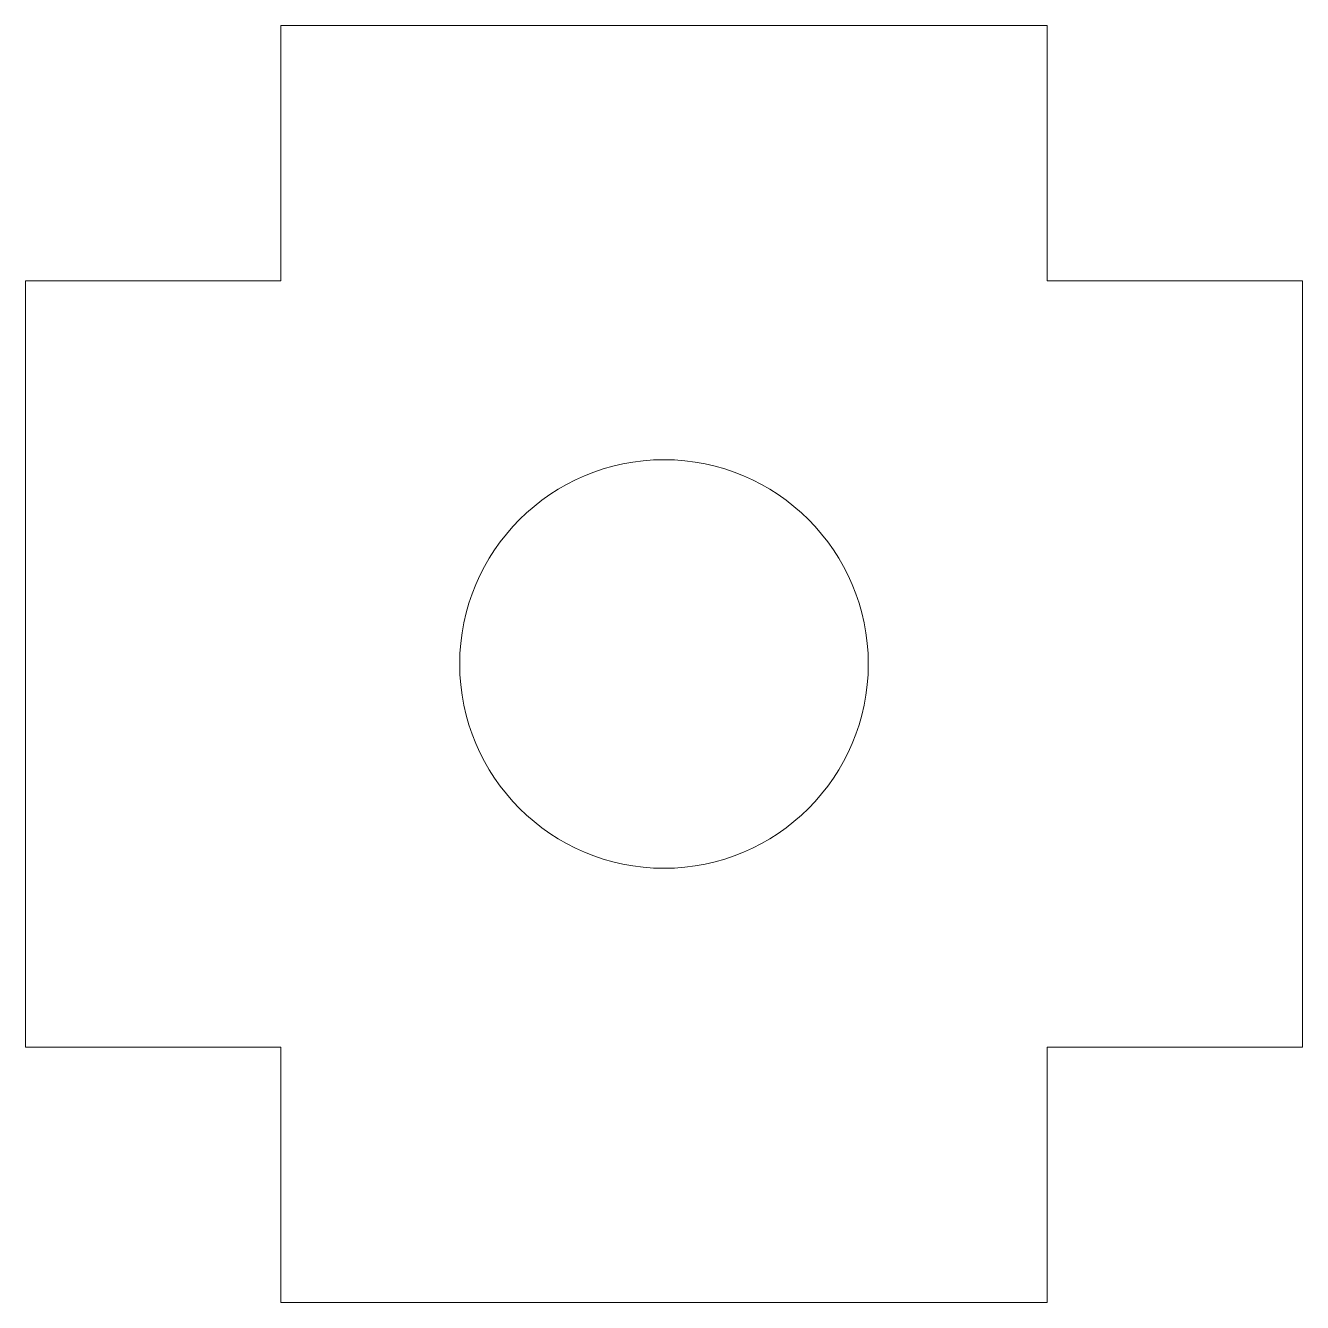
# Model space of a CAD drawing. Header units: millimetres. Extents: x -2 to 8, y 0 to 10.
import ezdxf

# ---------------------------------------------------------------- set-up
doc = ezdxf.new("R2010")
doc.units = ezdxf.units.MM

msp = doc.modelspace()

# ---------------------------------------------------------------- linework, layer by layer
at = {"color": 7, "linetype": 'Continuous', "lineweight": 15}
for p, q in [((0, 10), (0, 8)), ((6, 10), (0, 10)), ((6, 8), (6, 10)), ((-2, 8), (-2, 2)), ((0, 8), (-2, 8)), ((8, 8), (6, 8)), ((8, 2), (8, 8)), ((-2, 2), (0, 2)), ((0, 2), (0, 0)), ((6, 2), (8, 2)), ((6, 0), (6, 2)), ((0, 0), (6, 0))]:
    msp.add_line(p, q, dxfattribs=at)
msp.add_circle((3, 5), 1.6, dxfattribs=at)

doc.saveas('drawing.dxf')
